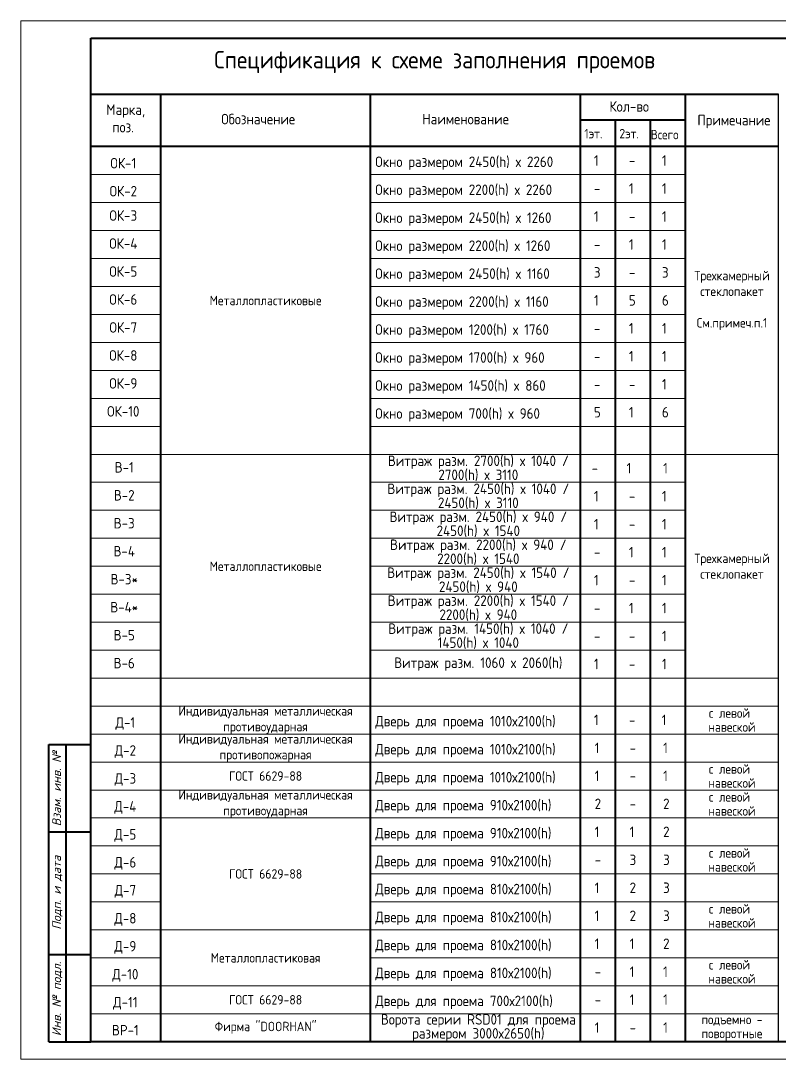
# Model space of a CAD drawing. Header units: millimetres. Extents: x 854812 to 1164625, y 589925 to 823301.
# Drawn here: x 1072554 to 1094238, y 652126 to 681826 of the extents above; entities that cross this region are included whole.
import ezdxf
from ezdxf.enums import TextEntityAlignment as Align

# ---------------------------------------------------------------- set-up
doc = ezdxf.new("R2010")
doc.units = ezdxf.units.MM
doc.layers.add('F-text', color=7, linetype='Continuous')
doc.layers.add('Text', color=7, linetype='Continuous', lineweight=15)
doc.layers.add('текст', color=7, linetype='Continuous', lineweight=13)
doc.styles.add('GOST 2.304', font='isocpeur.ttf', dxfattribs={"width": 0.9})
doc.styles.get("Standard").update_dxf_attribs({"font": 'arial.ttf'})
doc.styles.add('Ок1', font='isocpeur.ttf', dxfattribs={"oblique": 15})
doc.styles.add('Оксана', font='arial.ttf')

# ---------------------------------------------------------------- blocks, each defined once
blk = doc.blocks.new('*U8')
at = {"color": 7, "linetype": 'Continuous', "lineweight": 40}
for p, q in [((-412, 90), (-400, 90)), ((-412, 5), (-412, 90)), ((-407, 5), (-407, 90)), ((-412, 65), (-400, 65)), ((-412, 30), (-400, 30)), ((-412, 5), (-400, 5))]:
    blk.add_line(p, q, dxfattribs=at)
at = {"color": 7, "linetype": 'Continuous', "lineweight": 0}
blk.add_lwpolyline([(-420, 297), (0, 297), (0, 0), (-420, 0)], close=True, dxfattribs=at)
at = {"color": 7, "linetype": 'Continuous', "lineweight": 40}
blk.add_lwpolyline([(-400, 292), (-5, 292), (-5, 5), (-400, 5)], close=True, dxfattribs=at)
at = {"color": 7, "style": 'Оксана', "flags": 8}
for tag, height, p in [('НАИМЕНОВАНИЕ_ОБЪЕКТА_СТРОИТЕЛЬСТВА', 2.71, (-64.88, 42.01)), ('НАИМЕНОВАНИЕ_ЧЕРТЕЖА', 2.86, (-88.9, 11.79))]:
    blk.add_attdef(tag, text='', height=height, dxfattribs=at).set_placement(p, align=Align.MIDDLE_CENTER)
at = {"color": 7, "linetype": 'Continuous', "lineweight": 20, "style": 'Оксана', "flags": 8}
blk.add_attdef('ИНВ.№ПОДЛ.', text='', height=2.5, rotation=90, dxfattribs=at).set_placement((-403.5, 17.5), align=Align.MIDDLE_CENTER)
for tag, height, p in [('НАИМЕНОВАНИЕ_СООРУЖЕНИЯ', 3.57, (-91.21, 26.62)), ('ОРГАНИЗАЦИЯ/ЛИЦЕНЗИЯ', 2.29, (-29.74, 11.97))]:
    blk.add_attdef(tag, text='', height=height, dxfattribs=at).set_placement(p, align=Align.MIDDLE_CENTER)
at = {"color": 7, "linetype": 'Continuous', "lineweight": 20, "flags": 8}
for tag, p in [('---------------------------------------------------', (-210, 5)), ('--------------------------------------------------', (-210, -2))]:
    blk.add_attdef(tag, text='', height=0.143, dxfattribs=at).set_placement(p, align=Align.TOP_LEFT)
at = {"layer": 'Text', "color": 7, "linetype": 'Continuous', "lineweight": 20, "style": 'GOST 2.304', "width": 0.9, "flags": 8}
blk.add_attdef('ОБОЗНАЧЕНИЕ_ДОКУМЕНТА', text='', height=4.29, dxfattribs=at).set_placement((-65.21, 54.98), align=Align.MIDDLE_CENTER)
at = {"layer": 'Text', "color": 7, "style": 'GOST 2.304', "width": 0.9, "flags": 8}
for tag, p in [('СТАДИЯ', (-47.5, 25)), ('ЛИСТ', (-32.5, 25)), ('ЛИСТОВ', (-15, 25))]:
    blk.add_attdef(tag, text='', height=2.86, dxfattribs=at).set_placement(p, align=Align.MIDDLE_CENTER)
at = {"layer": 'текст', "color": 7, "linetype": 'Continuous', "style": 'Ок1', "oblique": 15}
for s, p in [('Взам. инв. №', (-408.5, 66.63)), ('Подп. и дата', (-408.5, 37.05)), ('Инв. № подл.', (-408.5, 6.6))]:
    blk.add_text(s, height=2.5, rotation=90.0002, dxfattribs=at).set_placement(p)

msp = doc.modelspace()

# ---------------------------------------------------------------- linework, layer by layer
at = {"color": 0, "lineweight": 40}
for p, q in [((1074553.9, 679726.2), (1094219.8, 679726.2)), ((1074553.9, 653426.2), (1074553.9, 679726.2)), ((1076553.9, 652626.2), (1076553.9, 679726.2)), ((1082553.9, 652626.2), (1082553.9, 679726.2)), ((1088553.9, 652626.2), (1088553.9, 679726.2)), ((1091553.9, 652626.2), (1091553.9, 679726.2)), ((1089553.9, 652626.2), (1089553.9, 678995.7)), ((1090553.9, 652626.2), (1090553.9, 678995.7)), ((1094219.8, 678226.2), (1074553.9, 678226.2))]:
    msp.add_line(p, q, dxfattribs=at)
at = {"lineweight": 40}
msp.add_line((1088553.9, 678995.7), (1091553.9, 678995.7), dxfattribs=at)
at = {"color": 0, "linetype": 'ByBlock', "lineweight": 15}
for p, q in [((1074553.9, 678226.2), (1074553.9, 677426.2)), ((1074553.9, 677426.2), (1076553.9, 677426.2)), ((1082553.9, 677426.2), (1091553.9, 677426.2)), ((1074553.9, 676626.2), (1076553.9, 676626.2)), ((1082553.9, 676626.2), (1091553.9, 676626.2)), ((1074553.9, 675826.2), (1076553.9, 675826.2)), ((1082553.9, 675826.2), (1091553.9, 675826.2)), ((1074553.9, 675026.2), (1076553.9, 675026.2)), ((1082553.9, 675026.2), (1091553.9, 675026.2)), ((1074553.9, 674226.2), (1076553.9, 674226.2)), ((1082553.9, 674226.2), (1091553.9, 674226.2)), ((1074553.9, 673426.2), (1076553.9, 673426.2)), ((1082553.9, 673426.2), (1091553.9, 673426.2)), ((1074553.9, 672626.2), (1076553.9, 672626.2)), ((1082553.9, 672626.2), (1091553.9, 672626.2)), ((1074553.9, 671826.2), (1076553.9, 671826.2)), ((1082553.9, 671826.2), (1091553.9, 671826.2)), ((1074553.9, 671026.2), (1076553.9, 671026.2)), ((1074553.9, 671026.2), (1076553.9, 671026.2)), ((1082553.9, 671026.2), (1091553.9, 671026.2)), ((1082553.9, 671026.2), (1091553.9, 671026.2)), ((1074553.9, 670226.2), (1076553.9, 670226.2)), ((1074553.9, 670226.2), (1076553.9, 670226.2)), ((1082553.9, 670226.2), (1091553.9, 670226.2)), ((1074553.9, 669426.2), (1094219.8, 669426.2)), ((1074553.9, 668626.2), (1076553.9, 668626.2)), ((1082553.9, 668626.2), (1091553.9, 668626.2)), ((1074553.9, 667826.2), (1076553.9, 667826.2)), ((1082553.9, 667826.2), (1091553.9, 667826.2)), ((1074553.9, 667026.2), (1076553.9, 667026.2)), ((1082553.9, 667026.2), (1091553.9, 667026.2)), ((1074553.9, 666226.2), (1076553.9, 666226.2)), ((1082553.9, 666226.2), (1091553.9, 666226.2)), ((1074553.9, 665426.2), (1076553.9, 665426.2)), ((1082553.9, 665426.2), (1091553.9, 665426.2)), ((1074553.9, 664626.2), (1076553.9, 664626.2)), ((1082553.9, 664626.2), (1091553.9, 664626.2)), ((1074553.9, 663826.2), (1076553.9, 663826.2)), ((1082553.9, 663826.2), (1091553.9, 663826.2)), ((1074553.9, 663026.2), (1076553.9, 663026.2)), ((1074553.9, 663026.2), (1076553.9, 663026.2)), ((1074553.9, 663026.2), (1094219.8, 663026.2)), ((1082553.9, 663026.2), (1091553.9, 663026.2)), ((1082553.9, 663026.2), (1091553.9, 663026.2)), ((1074553.9, 662226.2), (1094219.8, 662226.2)), ((1074553.9, 661426.2), (1094219.8, 661426.2)), ((1082553.9, 661426.2), (1094219.8, 661426.2)), ((1074553.9, 660626.2), (1094219.8, 660626.2)), ((1074553.9, 659826.2), (1094219.8, 659826.2)), ((1074553.9, 659026.2), (1094219.8, 659026.2)), ((1074553.9, 658226.2), (1076553.9, 658226.2)), ((1082553.9, 658226.2), (1094219.8, 658226.2)), ((1074553.9, 657426.2), (1076553.9, 657426.2)), ((1082553.9, 657426.2), (1094219.8, 657426.2)), ((1074553.9, 656626.2), (1076553.9, 656626.2)), ((1082553.9, 656626.2), (1094219.8, 656626.2)), ((1074553.9, 655826.2), (1094219.8, 655826.2)), ((1074553.9, 655026.2), (1076553.9, 655026.2)), ((1082553.9, 655026.2), (1094219.8, 655026.2)), ((1074553.9, 654226.2), (1094219.8, 654226.2)), ((1074553.9, 653426.2), (1094219.8, 653426.2)), ((1074553.9, 653426.2), (1094219.8, 653426.2)), ((1074553.9, 653426.2), (1094219.8, 653426.2)), ((1074553.9, 653426.2), (1094219.8, 653426.2)), ((1074553.9, 652626.2), (1094219.8, 652626.2))]:
    msp.add_line(p, q, dxfattribs=at)
at = {"lineweight": 30}
msp.add_lwpolyline([(1094219.8, 652626.2), (1094219.8, 679726.2)], dxfattribs=at)

# ---------------------------------------------------------------- block references
at = {"ltscale": 130, "xscale": 100, "yscale": 100, "zscale": 100}
msp.add_blockref('*U8', (1114553.9, 652126.2), dxfattribs=at)

# ---------------------------------------------------------------- texts
at = {"layer": 'F-text', "ltscale": 5, "insert": (1085635, 663426.2, -22166.4), "char_height": 300.003, "width": 5837.747, "attachment_point": 5, "line_spacing_factor": 0.799992, "style": 'GOST 2.304'}
msp.add_mtext('Витраж разм. 1060 х 2060(h)', dxfattribs=at)
at = {"layer": 'Text', "lineweight": 30, "style": 'GOST 2.304', "width": 0.9}
for s, p in [('1эт.', (1088667.5, 678463.2)), ('2эт.', (1089667.5, 678463.2)), ('Всего', (1090562.5, 678435.4))]:
    msp.add_text(s, height=270, dxfattribs=at).set_placement(p)
at = {"layer": 'Text', "color": 7, "linetype": 'ByBlock', "lineweight": 18, "style": 'GOST 2.304', "width": 0.9}
for s, p in [('ОК-1', (1075484.9, 677603.3)), ('ОК-2', (1075484.9, 676803.3)), ('ОК-3', (1075484.9, 676105.6)), ('ОК-4', (1075484.9, 675305.6)), ('ОК-5', (1075484.9, 674505.6)), ('ОК-6', (1075484.9, 673705.6)), ('ОК-7', (1075484.9, 672905.6)), ('ОК-8', (1075484.9, 672105.6)), ('ОК-9', (1075484.9, 671305.6)), ('ОК-10', (1075484.9, 670505.6)), ('Д-1', (1075542.9, 661607.3)), ('Д-2', (1075542.9, 660807.3)), ('Д-3', (1075542.9, 660007.3)), ('Д-4', (1075542.9, 659207.3)), ('Д-5', (1075542.9, 658407.3)), ('Д-6', (1075542.9, 657607.3)), ('Д-7', (1075542.9, 656807.3)), ('Д-8', (1075542.9, 656007.3)), ('Д-9', (1075542.9, 655207.3)), ('Д-10', (1075542.9, 654407.3)), ('Д-11', (1075542.9, 653607.3)), ('ВР-1', (1075542.9, 652807.3))]:
    msp.add_text(s, height=300, dxfattribs=at).set_placement(p, align=Align.CENTER)
for s, p in [('Окно размером 2450(h) х 2260', (1082687.7, 677643.9)), ('Окно размером 2200(h) х 2260', (1082687.7, 676843.9)), ('Окно размером 2450(h) х 1260', (1082687.7, 676043.9)), ('Окно размером 2200(h) х 1260', (1082687.7, 675243.9)), ('Окно размером 2450(h) х 1160', (1082687.7, 674443.9)), ('Окно размером 2200(h) х 1160', (1082687.7, 673643.9)), ('Окно размером 1200(h) х 1760', (1082687.7, 672843.9)), ('Окно размером 1700(h) х 960', (1082687.7, 672043.9)), ('Окно размером 1450(h) х 860', (1082687.7, 671243.9)), ('Окно размером 700(h) х 960', (1082687.7, 670443.9))]:
    msp.add_text(s, height=300, dxfattribs=at).set_placement(p)
at = {"layer": 'Text', "linetype": 'ByBlock', "lineweight": 18, "style": 'GOST 2.304', "width": 0.9}
for s, p in [('1', (1088939.4, 677679.8)), ('-', (1089939.4, 677679.8)), ('1', (1090884.5, 677679.8)), ('1', (1089939.4, 676879.8)), ('1', (1090884.5, 676879.8)), ('-', (1088939.4, 676879.8)), ('1', (1088939.4, 676079.8)), ('1', (1090884.5, 676079.8)), ('-', (1089939.4, 676079.8)), ('-', (1088939.4, 675279.8)), ('1', (1089939.4, 675279.8)), ('1', (1090884.5, 675279.8)), ('3', (1088939.4, 674479.8)), ('-', (1089939.4, 674479.8)), ('3', (1090884.5, 674479.8)), ('1', (1088939.4, 673679.8)), ('5', (1089939.4, 673679.8)), ('6', (1090884.5, 673679.8)), ('-', (1088939.4, 672879.8)), ('1', (1089939.4, 672879.8)), ('1', (1090884.5, 672879.8)), ('-', (1088939.4, 672079.8)), ('1', (1089939.4, 672079.8)), ('1', (1090884.5, 672079.8)), ('1', (1090884.5, 671279.8)), ('-', (1088939.4, 671279.8)), ('-', (1089939.4, 671279.8)), ('5', (1088939.4, 670479.8)), ('1', (1089939.4, 670479.8)), ('6', (1090884.5, 670479.8)), ('1', (1089872.3, 668879.8)), ('1', (1090918.1, 668879.8)), ('-', (1088872.3, 668879.8)), ('1', (1088939.4, 668079.8)), ('1', (1090884.5, 668079.8)), ('-', (1089939.4, 668079.8)), ('1', (1088939.4, 667279.8)), ('-', (1089939.4, 667279.8)), ('1', (1090884.5, 667279.8)), ('1', (1089939.4, 666479.8)), ('1', (1090884.5, 666479.8)), ('-', (1088939.4, 666479.8)), ('1', (1088939.4, 665679.8)), ('1', (1090884.5, 665679.8)), ('-', (1089939.4, 665679.8)), ('-', (1088939.4, 664879.8)), ('1', (1089939.4, 664879.8)), ('1', (1090884.5, 664879.8)), ('-', (1088939.4, 664079.8)), ('-', (1089939.4, 664079.8)), ('1', (1090884.5, 664079.8)), ('1', (1088939.4, 663279.8)), ('1', (1090884.5, 663279.8)), ('-', (1089939.4, 663279.8))]:
    msp.add_text(s, height=300, dxfattribs=at).set_placement(p)
at = {"layer": 'Text', "color": 7, "lineweight": 18, "style": 'GOST 2.304', "width": 0.9}
for s, p in [('В-1', (1075511, 668905.6)), ('В-2', (1075511, 668105.6)), ('В-3', (1075511, 667305.6)), ('В-4', (1075511, 666505.6)), ('В-3*', (1075511, 665705.6)), ('В-4*', (1075511, 664905.6)), ('В-5', (1075511, 664105.6)), ('В-6', (1075511, 663305.6))]:
    msp.add_text(s, height=300, dxfattribs=at).set_placement(p, align=Align.CENTER)
at = {"layer": 'Text', "color": 7, "linetype": 'ByBlock', "style": 'GOST 2.304', "width": 0.9}
for s, p in [('Дверь для проема 1010х2100(h)', (1082687.7, 661643.9)), ('1', (1088939.4, 661679.8)), ('-', (1089939.4, 661679.8)), ('1', (1090878.4, 661679.8)), ('Дверь для проема 1010х2100(h)', (1082687.7, 660843.9)), ('1', (1088962.8, 660879.8)), ('1', (1090918.1, 660879.8)), ('-', (1089960, 660879.8)), ('Дверь для проема 1010х2100(h)', (1082687.7, 660043.9)), ('1', (1088962.8, 660079.8)), ('1', (1090918.1, 660079.8)), ('-', (1089960, 660079.8)), ('Дверь для проема 910х2100(h)', (1082687.7, 659243.9)), ('2', (1088962.8, 659279.8)), ('-', (1089960, 659279.8)), ('2', (1090918.1, 659279.8)), ('Дверь для проема 910х2100(h)', (1082687.7, 658443.9)), ('1', (1088962.8, 658479.8)), ('1', (1089960, 658479.8)), ('2', (1090918.1, 658479.8)), ('Дверь для проема 910х2100(h)', (1082687.7, 657643.9)), ('3', (1089960, 657679.8)), ('3', (1090918.1, 657679.8)), ('-', (1088962.8, 657679.8)), ('Дверь для проема 810х2100(h)', (1082687.7, 656843.9)), ('1', (1088962.8, 656879.8)), ('2', (1089960, 656879.8)), ('3', (1090918.1, 656879.8)), ('Дверь для проема 810х2100(h)', (1082687.7, 656043.9)), ('1', (1088962.8, 656079.8)), ('2', (1089960, 656079.8)), ('3', (1090918.1, 656079.8)), ('Дверь для проема 810х2100(h)', (1082687.7, 655243.9)), ('1', (1088962.8, 655279.8)), ('1', (1089960, 655279.8)), ('2', (1090918.1, 655279.8)), ('Дверь для проема 810х2100(h)', (1082687.7, 654443.9)), ('-', (1088962.8, 654479.8)), ('1', (1089960, 654479.8)), ('1', (1090918.1, 654479.8)), ('Дверь для проема 700х2100(h)', (1082687.7, 653643.9)), ('-', (1088962.8, 653679.8)), ('1', (1089960, 653679.8)), ('1', (1090918.1, 653679.8)), ('1', (1088962.8, 652879.8)), ('1', (1090918.1, 652879.8)), ('-', (1089960, 652879.8))]:
    msp.add_text(s, height=300, dxfattribs=at).set_placement(p)
at = {"layer": 'Text', "color": 7, "insert": (1084386.9, 680646), "char_height": 500, "width": 14966.17, "attachment_point": 5, "style": 'GOST 2.304'}
msp.add_mtext('{\\C256;Спецификация к схеме заполнения проемов}', dxfattribs=at)
at = {"layer": 'Text', "lineweight": 30, "char_height": 300, "attachment_point": 1, "style": 'GOST 2.304'}
for s, insert in [('Марка,\\P поз.', (1074997.5, 679433.7)), ('Кол-во', (1089383, 679525.4)), ('Обозначение', (1078285.3, 679164.3)), ('Наименование', (1084033.8, 679164.3)), ('Примечание', (1091897.8, 679135.3))]:
    msp.add_mtext(s, dxfattribs=dict(at, insert=insert))
at = {"layer": 'Text', "ltscale": 5, "char_height": 270, "attachment_point": 5, "style": 'GOST 2.304'}
for s, insert, width in [('Трехкамерный стеклопакет\\P\\PСм.примеч.п.1', (1092886.9, 673826.2, -22166.4), 2665.929), ('Металлопластиковые', (1079553.9, 673826.2, -22166.4), 6000), ('Трехкамерный стеклопакет', (1092886.9, 666226.2, -22166.4), 2665.929), ('Металлопластиковые', (1079553.9, 666226.2, -22166.4), 6000), ('Индивидуальная металлическая противоударная', (1079553.9, 661826.2, -22166.4), 6000), ('Индивидуальная металлическая противопожарная', (1079553.9, 661026.2, -22166.4), 6000), ('ГОСТ 6629-88', (1079553.9, 660226.2, -22166.4), 6000), ('Индивидуальная металлическая противоударная', (1079553.9, 659426.2, -22166.4), 6000), ('ГОСТ 6629-88', (1079553.9, 657426.2, -22166.4), 6000), ('Металлопластиковая', (1079553.9, 655026.2, -22166.4), 6000), ('ГОСТ 6629-88', (1079553.9, 653826.2, -22166.4), 6000), ('Фирма "DOORHAN"', (1079553.9, 653026.2, -22166.4), 6000)]:
    msp.add_mtext(s, dxfattribs=dict(at, insert=insert, width=width))
at = {"layer": 'Text', "ltscale": 5, "attachment_point": 5, "style": 'GOST 2.304'}
for s, insert, char_height, width, line_spacing_factor in [('Витраж разм. 2700(h) х 1040 / 2700(h) х 3110', (1085635, 669026.2, -22166.4), 300.003, 5837.747, 0.799992), ('Витраж разм. 2450(h) х 1040 / 2450(h) х 3110', (1085635, 668226.2, -22166.4), 300.003, 5837.747, 0.799992), ('Витраж разм. 2450(h) х 940 / 2450(h) х 1540', (1085635, 667426.2, -22166.4), 300.003, 5837.747, 0.799992), ('Витраж разм. 2200(h) х 940 / 2200(h) х 1540', (1085635, 666626.2, -22166.4), 300.003, 5837.747, 0.799992), ('Витраж разм. 2450(h) х 1540 / 2450(h) х 940', (1085635, 665826.2, -22166.4), 300.003, 5837.747, 0.799992), ('Витраж разм. 2200(h) х 1540 / 2200(h) х 940', (1085635, 665026.2, -22166.4), 300.003, 5837.747, 0.799992), ('Витраж разм. 1450(h) х 1040 / 1450(h) х 1040', (1085635, 664226.2, -22166.4), 300.003, 5837.747, 0.799992), ('c левой  навеской', (1092886.9, 661826.2, -22166.4), 270, 2665.929, 0.888889), ('c левой  навеской', (1092886.9, 660226.2, -22166.4), 270, 2665.929, 0.888889), ('c левой  навеской', (1092886.9, 659426.2, -22166.4), 270, 2665.929, 0.888889), ('c левой  навеской', (1092886.9, 657826.2, -22166.4), 270, 2665.929, 0.888889), ('c левой  навеской', (1092886.9, 656226.2, -22166.4), 270, 2665.929, 0.888889), ('c левой  навеской', (1092886.9, 654626.2, -22166.4), 270, 2665.929, 0.888889), ('Ворота серии RSD01 для проема\\Pразмером 3000х2650(h) ', (1085635, 653026.2, -22166.4), 300.003, 5837.747, 0.799992), ('подъемно - поворотные ', (1092886.9, 653026.2, -22166.4), 270, 2665.929, 0.888889)]:
    msp.add_mtext(s, dxfattribs=dict(at, insert=insert, char_height=char_height, width=width, line_spacing_factor=line_spacing_factor))

doc.saveas('drawing.dxf')
